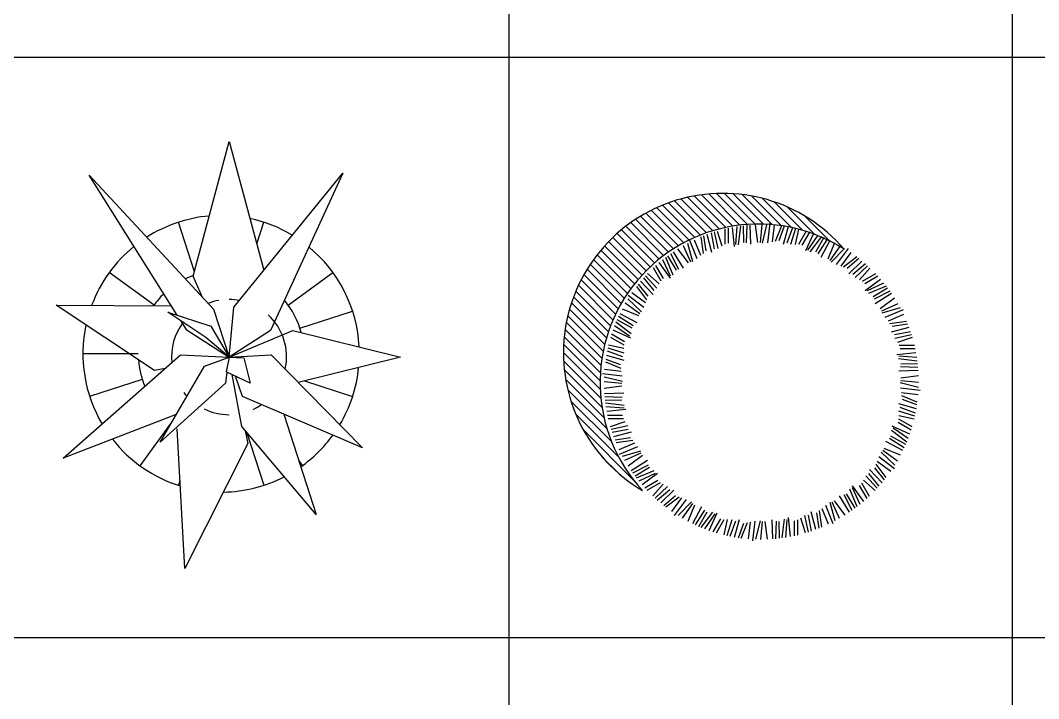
# Model space of a CAD drawing. Header units: inches. Extents: x 7658 to 73799, y 48 to 40262.
# Drawn here: x 15697 to 19841, y 2807 to 5566 of the extents above; entities that cross this region are included whole.
import ezdxf

# ---------------------------------------------------------------- set-up
doc = ezdxf.new("R2010")
doc.units = ezdxf.units.IN
doc.layers.add('www.cad-blocks.net', color=7, linetype='Continuous')
doc.styles.get("Standard").update_dxf_attribs({"font": 'arial.ttf'})

# ---------------------------------------------------------------- blocks, each defined once
blk = doc.blocks.new('A$C516926BB')
for p, q in [((6.2986, 38.5194), (6.2986, 0)), ((8.3458, 38.5194), (8.3458, 0)), ((0, 4.7221), (62.4121, 4.7221)), ((0, 2.361), (60.3118, 2.361))]:
    blk.add_line(p, q)
blk = doc.blocks.new('A$C52407BDB')
for p, q in [((0.5572, 1.1887), (0.7029, 1.7374)), ((0.7029, 1.7374), (0.8449, 1.2133)), ((0.4915, 1.0308), (0.1343, 1.6002)), ((0.1343, 1.6002), (0.6401, 1.0544)), ((0.7229, 1.063), (1.1659, 1.6088)), ((1.1659, 1.6088), (0.8715, 0.9687)), ((0.5622, 1.2075), (0.4969, 1.4085)), ((0.8159, 1.3203), (0.8445, 1.4085)), ((0.3977, 1.0719), (0.2156, 1.2041)), ((0.9438, 1.0719), (1.1258, 1.2041)), ((0.5954, 1.1027), (0.5572, 1.1887)), ((0.4001, 0.8058), (0, 1.0716)), ((0, 1.0716), (0.4676, 1.0688)), ((0.6086, 0.9401), (0.4543, 1.043)), ((0.4543, 1.043), (0.6287, 0.9858)), ((0.6401, 1.0544), (0.7029, 0.8601)), ((0.7029, 0.8601), (0.7229, 1.063)), ((0.9917, 0.9778), (1.2057, 1.0473)), ((0.505, 1.0092), (0.5286, 0.9716)), ((0.5286, 0.9716), (0.7029, 0.8601)), ((0.6287, 0.9858), (0.7029, 0.8601)), ((0.7029, 0.8601), (0.963, 0.9687)), ((0.8715, 0.9687), (0.7029, 0.8601)), ((0.963, 0.9687), (1.4002, 0.8601)), ((0.7029, 0.8601), (0.6086, 0.9401)), ((0.3332, 0.8735), (0.1082, 0.8735)), ((0.0286, 0.4486), (0.5058, 0.8687)), ((0.5058, 0.8687), (0.7029, 0.8601)), ((0.6029, 0.823), (0.7029, 0.8601)), ((0.7029, 0.8601), (0.6915, 0.8001)), ((0.7029, 0.8601), (0.8744, 0.8687)), ((0.7029, 0.8601), (0.763, 0.8573)), ((0.763, 0.8573), (0.7887, 0.7544)), ((0.8744, 0.8687), (1.2459, 0.4915)), ((1.4002, 0.8601), (0.9845, 0.7569)), ((0.4431, 0.8135), (0.4001, 0.8058)), ((0.4229, 0.5144), (0.6029, 0.823)), ((0.6946, 0.7986), (0.6887, 0.7544)), ((0.7887, 0.7544), (0.6915, 0.8001)), ((0.7544, 0.5772), (0.7159, 0.7886)), ((0.3497, 0.7692), (0.1357, 0.6997)), ((0.6887, 0.7544), (0.4229, 0.5144)), ((0.7572, 0.7001), (0.7293, 0.7823)), ((1.0101, 0.7632), (1.2057, 0.6997)), ((1.2459, 0.4915), (0.7572, 0.7001)), ((0.4882, 0.6263), (0.0286, 0.4486)), ((0.9266, 0.6278), (1.0573, 0.22)), ((0.4723, 0.6004), (0.3401, 0.4184)), ((0.5229, 0), (0.4915, 0.5686)), ((1.0573, 0.22), (0.7544, 0.5772)), ((0.7686, 0.5604), (0.7801, 0.5086)), ((0.775, 0.5525), (0.8445, 0.3385)), ((0.7801, 0.5086), (0.5229, 0)), ((0.9877, 0.4373), (1.0013, 0.4184)), ((0.5031, 0.3578), (0.4969, 0.3385))]:
    blk.add_line(p, q)
for centre, radius, start, end in [((0.6707, 0.8735), 0.5625, 94.9335, 122.5275), ((0.6707, 0.8735), 0.5625, 58.9987, 77.9741), ((0.6707, 0.8735), 0.5625, 129.0674, 159.4747), ((0.6707, 0.8735), 0.5625, 2.8808, 50.6118), ((0.6707, 0.8735), 0.3375, 109.5137, 115.4943), ((0.6707, 0.8735), 0.3375, 133.7649, 144.5547), ((0.7029, 0.8601), 0.2343, 100.193, 111.2981), ((0.7029, 0.8601), 0.2343, 79.0214, 90), ((0.6707, 0.8735), 0.3375, 14.9022, 40.2967), ((0.7029, 0.8601), 0.2343, 142.8195, 185.6626), ((0.7029, 0.8601), 0.2343, 347.7242, 47.3689), ((0.6707, 0.8735), 0.5625, 167.9014, 210.5585), ((0.6707, 0.8735), 0.3375, 184.0484, 203.1627), ((0.6707, 0.8735), 0.5625, 329.1586, 354.3351), ((0.6707, 0.8735), 0.3375, 339.3974, 339.9308), ((0.7029, 0.8601), 0.2343, 218.0693, 222.9572), ((0.7029, 0.8601), 0.2343, 294.8489, 304.3949), ((0.7029, 0.8601), 0.2343, 244.3027, 270), ((0.6707, 0.8735), 0.5625, 305.2204, 323.9906), ((0.6707, 0.8735), 0.5625, 218.1671, 252.7962), ((0.6707, 0.8735), 0.5625, 270.9665, 297.1655)]:
    blk.add_arc(centre, radius, start, end)
blk = doc.blocks.new('A$C35657ADE')
for p, q in [((0.7182, 1.2847), (0.5914, 1.4115)), ((0.7487, 1.2876), (0.6228, 1.4135)), ((0.7807, 1.289), (0.6558, 1.4139)), ((0.8143, 1.2888), (0.6905, 1.4126)), ((0.8499, 1.2867), (0.7274, 1.4091)), ((0.5579, 1.2445), (0.4273, 1.3751)), ((0.5823, 1.2535), (0.4522, 1.3836)), ((0.6075, 1.2617), (0.478, 1.3912)), ((0.6337, 1.269), (0.5048, 1.3979)), ((0.6607, 1.2753), (0.5325, 1.4035)), ((0.6889, 1.2806), (0.5614, 1.4081)), ((0.8877, 1.2822), (0.7669, 1.4031)), ((0.9285, 1.2748), (0.8098, 1.3936)), ((0.9732, 1.2636), (0.8574, 1.3794)), ((0.4679, 1.2008), (0.3354, 1.3334)), ((0.4893, 1.2128), (0.3572, 1.3449)), ((0.5115, 1.2241), (0.3798, 1.3557)), ((0.5343, 1.2347), (0.4032, 1.3658)), ((1.0234, 1.2467), (0.9123, 1.3578)), ((0.4077, 1.1609), (0.2737, 1.2948)), ((0.4271, 1.1748), (0.2936, 1.3083)), ((0.4472, 1.1882), (0.3142, 1.3212)), ((0.7589, 1.285), (0.7616, 1.2068)), ((0.7802, 1.2862), (0.7899, 1.2145)), ((0.8069, 1.2867), (0.8001, 1.2139)), ((0.8269, 1.2864), (0.8081, 1.2112)), ((0.8403, 1.2933), (0.8297, 1.2128)), ((0.8572, 1.2846), (0.849, 1.2166)), ((1.0832, 1.2203), (0.982, 1.3215)), ((0.3531, 1.1152), (0.2179, 1.2504)), ((0.3707, 1.131), (0.2359, 1.2658)), ((0.3889, 1.1463), (0.2545, 1.2806)), ((0.584, 1.2473), (0.6023, 1.1753)), ((0.6013, 1.2534), (0.6128, 1.1879)), ((0.6128, 1.2571), (0.6284, 1.1901)), ((0.6249, 1.2608), (0.6444, 1.2002)), ((0.657, 1.2693), (0.6565, 1.207)), ((0.6699, 1.2722), (0.6698, 1.211)), ((0.6868, 1.2757), (0.695, 1.1982)), ((0.7055, 1.2789), (0.6997, 1.2055)), ((0.721, 1.2812), (0.7113, 1.2044)), ((0.7314, 1.2825), (0.7326, 1.2139)), ((0.7461, 1.284), (0.7432, 1.2128)), ((0.8877, 1.2814), (0.8614, 1.2183)), ((0.8985, 1.2799), (0.8765, 1.2208)), ((0.914, 1.2774), (0.8938, 1.206)), ((0.932, 1.2741), (0.9092, 1.2116)), ((0.9438, 1.2716), (0.9238, 1.2057)), ((0.9561, 1.2687), (0.9427, 1.2064)), ((0.9882, 1.26), (0.9566, 1.2063)), ((1.0008, 1.2561), (0.9702, 1.2031)), ((1.0172, 1.2506), (0.9855, 1.1795)), ((1.035, 1.2441), (0.9932, 1.1834)), ((0.3198, 1.0817), (0.1837, 1.2178)), ((0.3362, 1.0987), (0.2005, 1.2344)), ((0.4867, 1.2018), (0.5171, 1.1354)), ((0.5042, 1.2115), (0.5254, 1.137)), ((0.5123, 1.2242), (0.5434, 1.1492)), ((0.5313, 1.2251), (0.5581, 1.1621)), ((0.5593, 1.2376), (0.568, 1.1697)), ((0.5694, 1.2417), (0.5799, 1.1795)), ((1.0495, 1.2383), (1.0028, 1.1766)), ((1.0592, 1.2342), (1.026, 1.1742)), ((1.0727, 1.2282), (1.0346, 1.1679)), ((1.0843, 1.2227), (1.0475, 1.1536)), ((1.1033, 1.2131), (1.0759, 1.146)), ((0.2745, 1.0267), (0.137, 1.1642)), ((0.289, 1.0457), (0.152, 1.1827)), ((0.3041, 1.064), (0.1675, 1.2005)), ((0.4234, 1.1604), (0.4587, 1.1016)), ((0.4353, 1.169), (0.4685, 1.1059)), ((0.4459, 1.1763), (0.4873, 1.1099)), ((0.4637, 1.188), (0.5081, 1.1307)), ((1.1267, 1.2001), (1.0844, 1.1405)), ((1.1439, 1.1898), (1.09, 1.1342)), ((1.159, 1.1891), (1.1095, 1.1247)), ((1.1692, 1.1732), (1.1281, 1.1184)), ((0.2474, 0.987), (0.109, 1.1254)), ((0.2607, 1.0072), (0.1227, 1.1451)), ((0.3752, 1.1207), (0.4058, 1.0677)), ((0.3881, 1.1322), (0.434, 1.0692)), ((0.4027, 1.1443), (0.4344, 1.0778)), ((0.415, 1.154), (0.445, 1.0827)), ((1.194, 1.1551), (1.1397, 1.1136)), ((1.2026, 1.1484), (1.154, 1.1082)), ((1.2148, 1.1386), (1.1616, 1.0868)), ((1.2287, 1.1266), (1.1778, 1.0839)), ((0.223, 0.9446), (0.0836, 1.084)), ((0.2349, 0.9661), (0.096, 1.105)), ((0.3333, 1.0791), (0.3804, 1.0289)), ((0.342, 1.0884), (0.3892, 1.0456)), ((0.3655, 1.1118), (0.3963, 1.0575)), ((1.2377, 1.1186), (1.1875, 1.0715)), ((1.2469, 1.1099), (1.2042, 1.0627)), ((1.2704, 1.0864), (1.2161, 1.0556)), ((0.2015, 0.8993), (0.0609, 1.0399)), ((0.2119, 0.9223), (0.0719, 1.0623)), ((0.3035, 1.044), (0.3437, 0.9954)), ((0.3133, 1.0562), (0.3651, 1.003)), ((0.3252, 1.0701), (0.3679, 1.0192)), ((1.2793, 1.0767), (1.2263, 1.0461)), ((1.2908, 1.0638), (1.2278, 1.0179)), ((1.3029, 1.0492), (1.2364, 1.0175)), ((1.3126, 1.0369), (1.2413, 1.0069)), ((0.1918, 0.8756), (0.0506, 1.0167)), ((0.2628, 1.0004), (0.3272, 0.9509)), ((0.2787, 1.0106), (0.3335, 0.9695)), ((0.2968, 1.0354), (0.3383, 0.9811)), ((1.319, 1.0285), (1.2602, 0.9932)), ((1.3276, 1.0166), (1.2645, 0.9834)), ((1.3349, 1.006), (1.2685, 0.9646)), ((0.1749, 0.8256), (0.0324, 0.9681)), ((0.1829, 0.851), (0.0411, 0.9928)), ((0.2518, 0.9681), (0.3114, 0.9258)), ((0.2621, 0.9853), (0.3177, 0.9314)), ((1.3466, 0.9882), (1.2893, 0.9438)), ((1.3604, 0.9652), (1.294, 0.9347)), ((0.1617, 0.772), (0.0177, 0.916)), ((0.1678, 0.7993), (0.0246, 0.9425)), ((0.2237, 0.9141), (0.284, 0.876)), ((0.2292, 0.9257), (0.2983, 0.8889)), ((0.2388, 0.9447), (0.3059, 0.9173)), ((1.3701, 0.9477), (1.2956, 0.9265)), ((1.3828, 0.9396), (1.3078, 0.9085)), ((1.3837, 0.9206), (1.3207, 0.8938)), ((0.1567, 0.7437), (0.0118, 0.8885)), ((0.2078, 0.8764), (0.2685, 0.8346)), ((0.2136, 0.8909), (0.2752, 0.8442)), ((0.2177, 0.9006), (0.2777, 0.8674)), ((1.3962, 0.8926), (1.3283, 0.8838)), ((1.4003, 0.8825), (1.3381, 0.872)), ((0.1502, 0.6833), (0.0032, 0.8303)), ((0.1528, 0.7141), (0.0069, 0.86)), ((0.1919, 0.8296), (0.2456, 0.798)), ((0.1958, 0.8422), (0.2488, 0.8116)), ((0.2013, 0.8586), (0.2724, 0.8269)), ((1.4059, 0.8679), (1.3339, 0.8496)), ((1.412, 0.8506), (1.3465, 0.8391)), ((1.4157, 0.8391), (1.3487, 0.8235)), ((0.149, 0.6511), (0.0009, 0.7992)), ((0.1832, 0.7975), (0.2455, 0.7841)), ((1.4194, 0.827), (1.3588, 0.8075)), ((1.4279, 0.7949), (1.3656, 0.7954)), ((0.1496, 0.6171), (0, 0.7667)), ((0.1745, 0.7554), (0.2459, 0.7352)), ((0.1778, 0.7734), (0.2403, 0.7506)), ((0.1803, 0.7852), (0.2462, 0.7652)), ((1.4343, 0.7651), (1.3568, 0.7569)), ((1.4375, 0.7464), (1.3641, 0.7522)), ((1.4308, 0.782), (1.3696, 0.7821)), ((0.1521, 0.5811), (0.0008, 0.7324)), ((0.1705, 0.7291), (0.2336, 0.7028)), ((0.172, 0.7399), (0.2311, 0.7179)), ((1.4398, 0.7309), (1.363, 0.7406)), ((1.4426, 0.7058), (1.3714, 0.7087)), ((1.4411, 0.7205), (1.3725, 0.7193)), ((0.1571, 0.5428), (0.0037, 0.6961)), ((0.1586, 0.6817), (0.2391, 0.6711)), ((0.1655, 0.6683), (0.2407, 0.6495)), ((0.1673, 0.6986), (0.2353, 0.6904)), ((1.4436, 0.693), (1.3654, 0.6903)), ((1.4448, 0.6717), (1.373, 0.662)), ((0.1651, 0.5013), (0.0091, 0.6573)), ((0.1652, 0.6483), (0.238, 0.6415)), ((0.1657, 0.6216), (0.2374, 0.6313)), ((1.445, 0.6249), (1.3698, 0.6438)), ((1.4519, 0.6116), (1.3714, 0.6222)), ((1.4453, 0.645), (1.3725, 0.6518)), ((0.1773, 0.4557), (0.0176, 0.6154)), ((0.1668, 0.6003), (0.2451, 0.603)), ((0.1679, 0.5875), (0.2391, 0.5846)), ((1.4432, 0.5947), (1.3752, 0.6029)), ((1.44, 0.5642), (1.3769, 0.5905)), ((0.1956, 0.404), (0.0305, 0.5691)), ((0.1694, 0.5728), (0.238, 0.574)), ((0.1707, 0.5624), (0.2475, 0.5527)), ((0.173, 0.5469), (0.2464, 0.5411)), ((1.436, 0.5379), (1.3646, 0.5581)), ((1.4327, 0.5199), (1.3702, 0.5427)), ((1.4385, 0.5534), (1.3794, 0.5754)), ((0.2247, 0.3415), (0.0498, 0.5164)), ((0.1762, 0.5282), (0.2537, 0.5364)), ((0.1796, 0.5113), (0.2409, 0.5112)), ((0.1826, 0.4984), (0.2449, 0.4979)), ((1.4302, 0.5081), (1.3643, 0.528)), ((1.4273, 0.4957), (1.365, 0.5092)), ((0.1911, 0.4663), (0.2517, 0.4858)), ((0.1948, 0.4542), (0.2618, 0.4698)), ((1.4092, 0.4347), (1.3381, 0.4664)), ((1.4027, 0.4169), (1.342, 0.4587)), ((1.4147, 0.4511), (1.3617, 0.4817)), ((1.4186, 0.4637), (1.3649, 0.4953)), ((0.2879, 0.2449), (0.081, 0.4518)), ((0.1985, 0.4427), (0.264, 0.4542)), ((0.2046, 0.4254), (0.2766, 0.4437)), ((0.2102, 0.4108), (0.2724, 0.4213)), ((1.3868, 0.3792), (1.3265, 0.4173)), ((1.3928, 0.3927), (1.3328, 0.4259)), ((1.3969, 0.4024), (1.3352, 0.4491)), ((0.2143, 0.4007), (0.2822, 0.4094)), ((0.2268, 0.3727), (0.2898, 0.3995)), ((0.2277, 0.3537), (0.3027, 0.3848)), ((1.3717, 0.3486), (1.3046, 0.376)), ((1.3813, 0.3676), (1.3122, 0.4044)), ((0.224, 0.2754), (0.1582, 0.3412)), ((0.2404, 0.3456), (0.3149, 0.3668)), ((0.2501, 0.3281), (0.3165, 0.3585)), ((0.2639, 0.3051), (0.3212, 0.3495)), ((1.3477, 0.2929), (1.2833, 0.3424)), ((1.3484, 0.308), (1.2928, 0.3619)), ((1.3587, 0.3252), (1.2991, 0.3674)), ((0.2756, 0.2873), (0.342, 0.3287)), ((0.2829, 0.2767), (0.346, 0.3099)), ((0.2915, 0.2648), (0.3503, 0.3001)), ((1.2972, 0.2371), (1.2454, 0.2903)), ((1.307, 0.2493), (1.2668, 0.2979)), ((1.3137, 0.2579), (1.2722, 0.3122)), ((1.3318, 0.2827), (1.277, 0.3238)), ((0.2979, 0.2564), (0.3692, 0.2864)), ((0.3076, 0.2441), (0.3741, 0.2758)), ((0.3197, 0.2295), (0.3827, 0.2754)), ((1.2772, 0.2142), (1.2301, 0.2644)), ((1.2852, 0.2232), (1.2425, 0.2741)), ((0.3312, 0.2166), (0.3842, 0.2472)), ((0.3401, 0.2069), (0.3943, 0.2377)), ((0.3635, 0.1834), (0.4063, 0.2306)), ((0.3728, 0.1747), (0.423, 0.2218)), ((0.3818, 0.1666), (0.4327, 0.2093)), ((1.1955, 0.1393), (1.1655, 0.2106)), ((1.2078, 0.149), (1.1761, 0.2155)), ((1.2224, 0.1611), (1.1765, 0.2241)), ((1.2353, 0.1726), (1.2047, 0.2256)), ((1.245, 0.1815), (1.2142, 0.2358)), ((1.2685, 0.2049), (1.2213, 0.2477)), ((0.3957, 0.1547), (0.4489, 0.2065)), ((0.4079, 0.1449), (0.4565, 0.1851)), ((0.4165, 0.1382), (0.4708, 0.1797)), ((0.4413, 0.1201), (0.4824, 0.1749)), ((0.4515, 0.1042), (0.501, 0.1686)), ((1.1646, 0.117), (1.1232, 0.1834)), ((1.1752, 0.1243), (1.142, 0.1874)), ((1.1871, 0.1329), (1.1518, 0.1917)), ((0.4666, 0.1035), (0.5205, 0.1591)), ((0.4838, 0.0932), (0.526, 0.1528)), ((0.5072, 0.0802), (0.5346, 0.1473)), ((0.5262, 0.0706), (0.563, 0.1397)), ((0.5378, 0.0651), (0.5759, 0.1254)), ((1.0792, 0.0682), (1.0524, 0.1312)), ((1.0982, 0.0691), (1.0671, 0.1441)), ((1.1063, 0.0818), (1.0851, 0.1563)), ((1.1238, 0.0915), (1.0933, 0.1579)), ((1.1468, 0.1053), (1.1024, 0.1626)), ((0.5513, 0.0591), (0.5845, 0.1191)), ((0.561, 0.055), (0.6077, 0.1166)), ((0.5755, 0.0492), (0.6173, 0.1099)), ((0.5933, 0.0427), (0.625, 0.1138)), ((0.6097, 0.0372), (0.6403, 0.0902)), ((0.6223, 0.0333), (0.6539, 0.087)), ((0.6543, 0.0246), (0.6678, 0.0869)), ((0.6667, 0.0217), (0.6866, 0.0876)), ((0.6965, 0.0159), (0.7167, 0.0873)), ((0.8516, 0.0082), (0.8489, 0.0865)), ((0.8895, 0.0121), (0.8992, 0.0889)), ((0.905, 0.0144), (0.9108, 0.0878)), ((0.9237, 0.0176), (0.9155, 0.0951)), ((0.9535, 0.024), (0.954, 0.0863)), ((0.9856, 0.0325), (0.9661, 0.0931)), ((0.9977, 0.0362), (0.9821, 0.1032)), ((1.0092, 0.0399), (0.9977, 0.1054)), ((1.0265, 0.046), (1.0082, 0.118)), ((1.0411, 0.0516), (1.0306, 0.1138)), ((1.0512, 0.0557), (1.0424, 0.1236)), ((0.6785, 0.0192), (0.7013, 0.0817)), ((0.712, 0.0134), (0.734, 0.0725)), ((0.7228, 0.0119), (0.7491, 0.075)), ((0.7533, 0.0087), (0.7615, 0.0767)), ((0.7702, 0), (0.7808, 0.0805)), ((0.7835, 0.0069), (0.8024, 0.0821)), ((0.8036, 0.0066), (0.8104, 0.0794)), ((0.8303, 0.0071), (0.8206, 0.0788)), ((0.8644, 0.0093), (0.8673, 0.0805)), ((0.8791, 0.0108), (0.8779, 0.0794)), ((0.9406, 0.021), (0.9407, 0.0823))]:
    blk.add_line(p, q)
for centre, radius, start, end in [((0.6484, 0.7656), 0.6484, 40.623, 239.745), ((0.7935, 0.6446), 0.6445, 57.4265, 222.9415)]:
    blk.add_arc(centre, radius, start, end)
at = {"width": 0.8, "flags": 9}
for tag, p in [('XSIZE', (0.8032, 0.6378)), ('YSIZE', (0.8049, 0.6413))]:
    blk.add_attdef(tag, p, '', height=0.000252, rotation=334.4599, dxfattribs=at)

msp = doc.modelspace()

# ---------------------------------------------------------------- block references
at = {"xscale": 1000, "yscale": 1000, "zscale": 1000}
for name, p in [('A$C52407BDB', (15843.3, 3336.1)), ('A$C35657ADE', (17907.1, 3448.2))]:
    msp.add_blockref(name, p, dxfattribs=at)
at = {"layer": 'www.cad-blocks.net', "color": 155, "true_color": 0x546d8e, "xscale": 1000, "yscale": 1000, "zscale": 1000}
msp.add_blockref('A$C516926BB', (11386.7, 694.4), dxfattribs=at)

doc.saveas('drawing.dxf')
